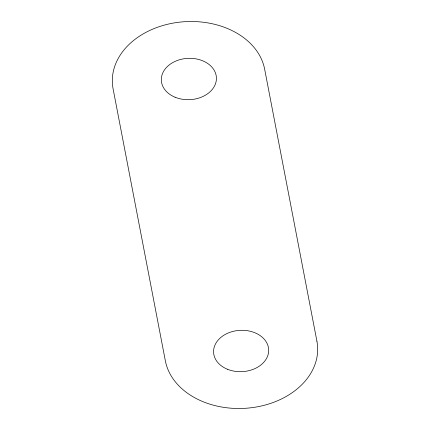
<?xml version="1.0" encoding="UTF-8"?>
<svg xmlns="http://www.w3.org/2000/svg" width="430" height="430" viewBox="0 0 430 430"><rect width="100%" height="100%" fill="white"/><g stroke="black" fill="none" stroke-linecap="round" stroke-linejoin="round"><path stroke-width="0.64" d="M316.905 341.14L264.644 69.16A76.594 57.453 -2.9 0 0 177.982 22.349A76.594 57.453 -2.9 0 0 113.095 88.859L165.356 360.84A76.594 57.453 -2.9 0 0 252.018 407.651A76.594 57.453 -2.9 0 0 316.905 341.14M175.091 97.234A27.574 20.683 -2.9 0 0 216.43 78.4A27.574 20.683 -2.9 0 0 175.096 61.388A27.574 20.683 -2.9 0 0 175.091 97.234M227.346 369.219A27.574 20.683 -2.9 0 0 268.691 350.38A27.574 20.683 -2.9 0 0 227.352 333.374A27.574 20.683 -2.9 0 0 227.346 369.219"/></g></svg>
